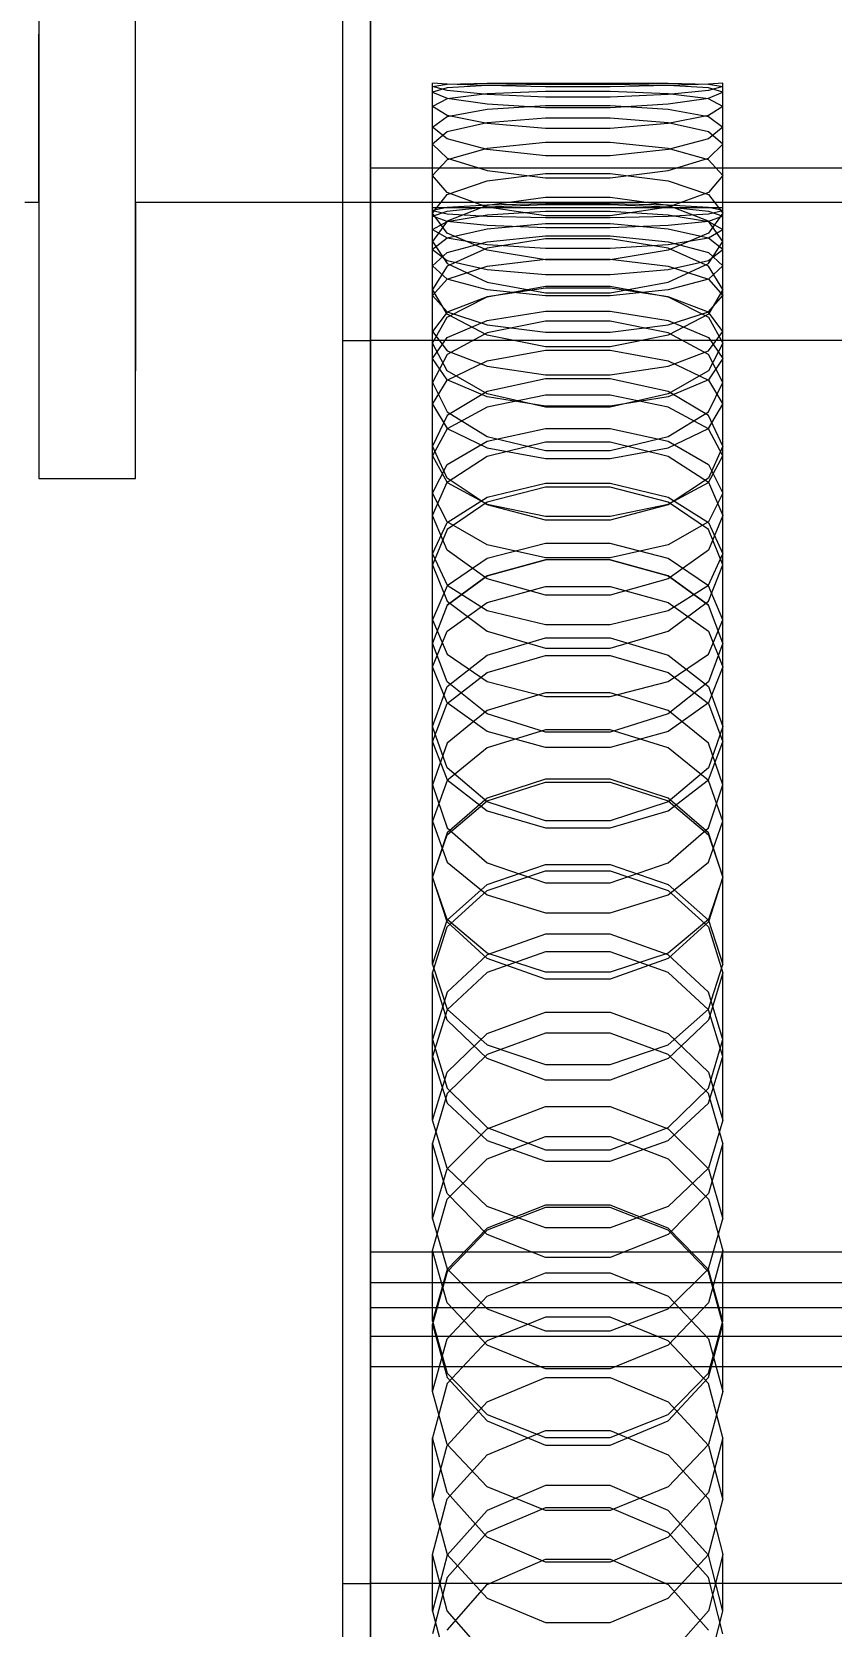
# Model space of a CAD drawing. Header units: millimetres. Extents: x -191664 to 191490, y -197311 to 10263.
# Drawn here: x 1761 to 1876.7, y -117306.2 to -117075.3 of the extents above; entities that cross this region are included whole.
import ezdxf

# ---------------------------------------------------------------- set-up
doc = ezdxf.new("R2010")
doc.units = ezdxf.units.MM
for name, color, linetype, lineweight in [('COTAS_P', 1, 'Continuous', 0), ('DET_briquetadora_frontal', 7, 'Continuous', 0), ('R15_COTAS_TRANSPORTE_P', 1, 'Continuous', 0)]:
    doc.layers.add(name, color=color, linetype=linetype, lineweight=lineweight)
doc.dimstyles.new('PLANTA_20', dxfattribs={"dimtxt": 50, "dimasz": 30, "dimexe": 30, "dimexo": 16, "dimgap": 20, "dimtad": 1, "dimtih": 1, "dimtoh": 1, "dimdec": 1, "dimzin": 0, "dimdsep": 46, "dimcen": 0.09, "dimadec": 0, "dimazin": 0, "dimtfac": 1, "dimtdec": 4, "dimtofl": 0, "dimtmove": 0, "dimatfit": 3, "dimfxl": 1, "dimtolj": 1, "dimtzin": 0, "dimarcsym": 0})

# ---------------------------------------------------------------- blocks, each defined once
blk = doc.blocks.new('*D85')
at = {"layer": 'COTAS_P', "color": 0, "lineweight": -2, "transparency": 16777216}
for p, q in [((1974, -116532.75), (1660, -116532.75)), ((1690, -119170), (1690, -116562.75)), ((1974, -119200), (1660, -119200))]:
    blk.add_line(p, q, dxfattribs=at)
at = {"layer": 'COTAS_P', "color": 0, "transparency": 16777216}
for points in [[(1685, -116562.75), (1695, -116562.75), (1690, -116532.75)], [(1685, -119170), (1695, -119170), (1690, -119200)]]:
    blk.add_solid(points, dxfattribs=at)
at = {"layer": 'Defpoints', "color": 0, "transparency": 16777216}
for p in [(1690, -116532.75), (1990, -116532.75), (1990, -119200)]:
    blk.add_point(p, dxfattribs=at)
blk = doc.blocks.new('*D133')
at = {"layer": 'Defpoints', "color": 0, "transparency": 16777216}
for p in [(439.69, -194147.98), (217.89, -194406.09), (-500, -194490), (-500, -194490), (500, -194490)]:
    blk.add_point(p, dxfattribs=at)
at = {"layer": 'R15_COTAS_TRANSPORTE_P', "color": 0, "lineweight": -2, "transparency": 16777216}
blk.add_arc((-500, -194490), 722.77, 2.37834, 17.62166, dxfattribs=at)
at = {"layer": 'R15_COTAS_TRANSPORTE_P', "color": 0, "transparency": 16777216}
for points in [[(184.12, -194272.81), (193.59, -194269.58), (179.18, -194242.8)], [(227.15, -194459.9), (217.15, -194460.11), (222.77, -194490)]]:
    blk.add_solid(points, dxfattribs=at)

msp = doc.modelspace()

# ---------------------------------------------------------------- linework, layer by layer
at = {"layer": 'DET_briquetadora_frontal', "color": 8, "true_color": 0x6f7d84}
for p, q in [((1806, -117120), (1806, -116965)), ((1810, -117120), (1810, -116965)), ((1806, -117120), (1806, -117065)), ((1810, -117120), (1810, -117065)), ((1806, -117120), (1810, -117120)), ((1806, -117300), (1806, -117120)), ((2170, -117120), (1810, -117120)), ((1810, -117300), (1810, -117120)), ((1806, -117300), (1810, -117300)), ((1806, -117475), (1806, -117300)), ((2170, -117300), (1810, -117300)), ((1810, -117475), (1810, -117300))]:
    msp.add_line(p, q, dxfattribs=at)
at = {"layer": 'DET_briquetadora_frontal', "color": 9, "true_color": 0xb9c3c2}
for p, q in [((1762, -117060), (1762, -117140)), ((1776, -117140), (1776, -117060)), ((1810, -117077.07), (1810, -117061.77)), ((1810, -117062.8), (1810, -117077.88)), ((1810, -117083.13), (1810, -117069.69)), ((1810, -117070.94), (1810, -117084.04)), ((1762, -117080.45), (1762, -117075.63)), ((1776, -117080.45), (1776, -117075.63)), ((1810, -117088.25), (1810, -117077.07)), ((1810, -117077.88), (1810, -117088.77)), ((1762, -117089.15), (1762, -117080.45)), ((1776, -117089.15), (1776, -117080.45)), ((1810, -117083.25), (1810, -117082.75)), ((1810, -117083.29), (1810, -117082.75)), ((1810, -117082.75), (1810, -117083.22)), ((1810, -117091.87), (1810, -117083.13)), ((1810, -117083.22), (1810, -117084.7)), ((1810, -117084.76), (1810, -117083.25)), ((1810, -117084.83), (1810, -117083.29)), ((1810, -117084.04), (1810, -117092.35)), ((1821.08, -117082.86), (1819, -117082.75)), ((1819, -117100.75), (1819, -117082.75)), ((1819, -117083.22), (1821.08, -117082.88)), ((1821.08, -117083.78), (1819, -117083.22)), ((1819, -117101.2), (1819, -117083.22)), ((1821.08, -117083.42), (1819, -117084.06)), ((1819, -117102), (1819, -117084.06)), ((1819, -117084.06), (1821.08, -117084.91)), ((1821.08, -117082.88), (1826.91, -117082.76)), ((1826.91, -117083.09), (1821.08, -117082.86)), ((1826.91, -117083.06), (1821.08, -117083.42)), ((1826.91, -117084.37), (1821.08, -117083.78)), ((1826.91, -117084.3), (1821.08, -117085.02)), ((1826.91, -117082.76), (1835.33, -117082.75)), ((1835.33, -117082.92), (1826.91, -117083.06)), ((1835.33, -117083.28), (1826.91, -117083.09)), ((1835.33, -117083.96), (1826.91, -117084.3)), ((1835.33, -117084.76), (1826.91, -117084.37)), ((1835.33, -117082.75), (1844.67, -117082.75)), ((1844.67, -117082.92), (1835.33, -117082.92)), ((1844.67, -117083.28), (1835.33, -117083.28)), ((1844.67, -117083.96), (1835.33, -117083.96)), ((1844.67, -117082.75), (1853.09, -117082.76)), ((1853.09, -117083.06), (1844.67, -117082.92)), ((1853.09, -117083.09), (1844.67, -117083.28)), ((1853.09, -117084.3), (1844.67, -117083.96)), ((1853.09, -117084.37), (1844.67, -117084.76)), ((1853.09, -117082.76), (1858.92, -117082.88)), ((1858.92, -117082.86), (1853.09, -117083.09)), ((1858.92, -117083.42), (1853.09, -117083.06)), ((1858.92, -117083.78), (1853.09, -117084.37)), ((1858.92, -117085.02), (1853.09, -117084.3)), ((1861, -117082.75), (1858.92, -117082.86)), ((1858.92, -117082.88), (1861, -117083.22)), ((1861, -117083.22), (1858.92, -117083.78)), ((1861, -117084.06), (1858.92, -117083.42)), ((1858.92, -117084.91), (1861, -117084.06)), ((1861, -117100.75), (1861, -117082.75)), ((1861, -117101.2), (1861, -117083.22)), ((1861, -117102), (1861, -117084.06)), ((1810, -117084.7), (1810, -117087.18)), ((1810, -117087.27), (1810, -117084.76)), ((1810, -117087.37), (1810, -117084.83)), ((1821.08, -117085.02), (1819, -117086.11)), ((1819, -117103.95), (1819, -117086.11)), ((1821.08, -117087.4), (1819, -117086.11)), ((1821.08, -117084.91), (1826.91, -117085.75)), ((1821.08, -117087.56), (1826.91, -117086.49)), ((1826.91, -117085.75), (1835.33, -117086.27)), ((1826.91, -117086.49), (1835.33, -117085.95)), ((1844.67, -117084.76), (1835.33, -117084.76)), ((1835.33, -117085.95), (1844.67, -117085.95)), ((1835.33, -117086.27), (1844.67, -117086.27)), ((1844.67, -117086.27), (1853.09, -117085.75)), ((1844.67, -117085.95), (1853.09, -117086.49)), ((1853.09, -117085.75), (1858.92, -117084.91)), ((1853.09, -117086.49), (1858.92, -117087.56)), ((1861, -117086.11), (1858.92, -117085.02)), ((1861, -117086.11), (1858.92, -117087.4)), ((1861, -117103.95), (1861, -117086.11)), ((1810, -117087.18), (1810, -117090.65)), ((1810, -117090.78), (1810, -117087.27)), ((1810, -117090.9), (1810, -117087.37)), ((1810, -117094.22), (1810, -117088.25)), ((1810, -117088.77), (1810, -117094.4)), ((1819, -117089.09), (1821.08, -117087.56)), ((1826.91, -117088.59), (1821.08, -117087.4)), ((1826.91, -117088.46), (1821.08, -117089.77)), ((1835.33, -117087.79), (1826.91, -117088.46)), ((1835.33, -117089.31), (1826.91, -117088.59)), ((1844.67, -117087.79), (1835.33, -117087.79)), ((1853.09, -117088.46), (1844.67, -117087.79)), ((1853.09, -117088.59), (1844.67, -117089.31)), ((1858.92, -117087.4), (1853.09, -117088.59)), ((1858.92, -117089.77), (1853.09, -117088.46)), ((1858.92, -117087.56), (1861, -117089.09)), ((1762, -117100), (1762, -117089.15)), ((1776, -117100), (1776, -117089.15)), ((1810, -117090.65), (1810, -117095.12)), ((1810, -117095.27), (1810, -117090.78)), ((1810, -117095.43), (1810, -117090.9)), ((1821.08, -117090.82), (1819, -117089.09)), ((1819, -117106.8), (1819, -117089.09)), ((1821.08, -117089.77), (1819, -117091.59)), ((1826.91, -117092.36), (1821.08, -117090.82)), ((1835.33, -117091.33), (1826.91, -117092.2)), ((1844.67, -117089.31), (1835.33, -117089.31)), ((1844.67, -117091.33), (1835.33, -117091.33)), ((1853.09, -117092.2), (1844.67, -117091.33)), ((1858.92, -117090.82), (1853.09, -117092.36)), ((1861, -117089.09), (1858.92, -117090.82)), ((1861, -117091.59), (1858.92, -117089.77)), ((1861, -117106.8), (1861, -117089.09)), ((1810, -117095.04), (1810, -117091.87)), ((1810, -117092.35), (1810, -117095.04)), ((1819, -117109.18), (1819, -117091.59)), ((1819, -117091.59), (1821.08, -117093.62)), ((1826.91, -117092.2), (1821.08, -117093.86)), ((1821.08, -117093.62), (1826.91, -117095.39)), ((1835.33, -117093.28), (1826.91, -117092.36)), ((1844.67, -117093.28), (1835.33, -117093.28)), ((1853.09, -117092.36), (1844.67, -117093.28)), ((1858.92, -117093.86), (1853.09, -117092.2)), ((1853.09, -117095.39), (1858.92, -117093.62)), ((1858.92, -117093.62), (1861, -117091.59)), ((1861, -117109.18), (1861, -117091.59)), ((1810, -117094.4), (1810, -117094.22)), ((2170, -117095.04), (1810, -117095.04)), ((1810, -117095.12), (1810, -117100.55)), ((1810, -117100.74), (1810, -117095.27)), ((1810, -117100.93), (1810, -117095.43)), ((1821.08, -117093.86), (1819, -117096.12)), ((1826.91, -117095.39), (1835.33, -117096.44)), ((1826.91, -117096.86), (1835.33, -117095.8)), ((1835.33, -117095.8), (1844.67, -117095.8)), ((1844.67, -117096.44), (1853.09, -117095.39)), ((1844.67, -117095.8), (1853.09, -117096.86)), ((1861, -117096.12), (1858.92, -117093.86)), ((1821.08, -117098.58), (1819, -117096.12)), ((1819, -117113.5), (1819, -117096.12)), ((1821.08, -117098.87), (1826.91, -117096.86)), ((1835.33, -117096.44), (1844.67, -117096.44)), ((1853.09, -117096.86), (1858.92, -117098.87)), ((1861, -117096.12), (1858.92, -117098.58)), ((1861, -117113.5), (1861, -117096.12)), ((1762, -117100), (1760, -117100)), ((1762, -117100), (1762, -117110.85)), ((2154, -117100), (1776, -117100)), ((1776, -117100), (1776, -117110.85)), ((1810, -117100.55), (1810, -117106.95)), ((1819, -117101.55), (1821.08, -117098.87)), ((1826.91, -117100.7), (1821.08, -117098.58)), ((1826.91, -117100.4), (1821.08, -117100.75)), ((1826.91, -117100.47), (1821.08, -117102.71)), ((1835.33, -117099.29), (1826.91, -117100.47)), ((1835.33, -117100.2), (1826.91, -117100.4)), ((1826.91, -117100.66), (1835.33, -117100.33)), ((1844.67, -117099.29), (1835.33, -117099.29)), ((1844.67, -117100.2), (1835.33, -117100.2)), ((1835.33, -117100.33), (1844.67, -117100.33)), ((1853.09, -117100.47), (1844.67, -117099.29)), ((1853.09, -117100.4), (1844.67, -117100.2)), ((1844.67, -117100.33), (1853.09, -117100.66)), ((1858.92, -117098.58), (1853.09, -117100.7)), ((1858.92, -117100.75), (1853.09, -117100.4)), ((1858.92, -117102.71), (1853.09, -117100.47)), ((1858.92, -117098.87), (1861, -117101.55)), ((1810, -117107.17), (1810, -117100.74)), ((1810, -117107.38), (1810, -117100.93)), ((1819, -117100.75), (1821.08, -117100.75)), ((1821.08, -117100.75), (1819, -117101.2)), ((1819, -117101.2), (1821.08, -117101.65)), ((1819, -117102), (1821.08, -117101.26)), ((1821.08, -117104.44), (1819, -117101.55)), ((1819, -117118.69), (1819, -117101.55)), ((1821.08, -117102.75), (1819, -117102)), ((1821.08, -117102.71), (1819, -117105.68)), ((1819, -117103.95), (1821.08, -117102.76)), ((1821.08, -117101.26), (1826.91, -117100.66)), ((1821.08, -117100.75), (1826.91, -117100.75)), ((1821.08, -117101.65), (1826.91, -117102.01)), ((1821.08, -117102.76), (1826.91, -117101.81)), ((1826.91, -117103.34), (1821.08, -117102.75)), ((1835.33, -117101.93), (1826.91, -117100.7)), ((1826.91, -117100.75), (1835.33, -117100.75)), ((1826.91, -117101.81), (1835.33, -117101.28)), ((1826.91, -117102.01), (1835.33, -117102.21)), ((1835.33, -117100.75), (1844.67, -117100.75)), ((1835.33, -117101.28), (1844.67, -117101.28)), ((1844.67, -117101.93), (1835.33, -117101.93)), ((1835.33, -117102.21), (1844.67, -117102.21)), ((1853.09, -117100.7), (1844.67, -117101.93)), ((1844.67, -117100.75), (1853.09, -117100.75)), ((1844.67, -117101.28), (1853.09, -117101.81)), ((1844.67, -117102.21), (1853.09, -117102.01)), ((1853.09, -117100.66), (1858.92, -117101.26)), ((1853.09, -117100.75), (1858.92, -117100.75)), ((1853.09, -117102.01), (1858.92, -117101.65)), ((1853.09, -117101.81), (1858.92, -117102.76)), ((1858.92, -117102.75), (1853.09, -117103.34)), ((1858.92, -117100.75), (1861, -117100.75)), ((1861, -117101.2), (1858.92, -117100.75)), ((1858.92, -117101.65), (1861, -117101.2)), ((1858.92, -117101.26), (1861, -117102)), ((1861, -117101.55), (1858.92, -117104.44)), ((1861, -117102), (1858.92, -117102.75)), ((1861, -117105.68), (1858.92, -117102.71)), ((1858.92, -117102.76), (1861, -117103.95)), ((1861, -117118.69), (1861, -117101.55)), ((1819, -117103.95), (1821.08, -117105.14)), ((1821.08, -117105.16), (1819, -117106.8)), ((1826.91, -117103.86), (1821.08, -117105.16)), ((1826.91, -117106.9), (1821.08, -117104.44)), ((1821.08, -117105.14), (1826.91, -117106.09)), ((1835.33, -117103.13), (1826.91, -117103.86)), ((1835.33, -117103.67), (1826.91, -117103.34)), ((1826.91, -117105.72), (1835.33, -117104.86)), ((1844.67, -117103.13), (1835.33, -117103.13)), ((1844.67, -117103.67), (1835.33, -117103.67)), ((1835.33, -117104.86), (1844.67, -117104.86)), ((1853.09, -117103.86), (1844.67, -117103.13)), ((1853.09, -117103.34), (1844.67, -117103.67)), ((1844.67, -117104.86), (1853.09, -117105.72)), ((1858.92, -117105.16), (1853.09, -117103.86)), ((1858.92, -117104.44), (1853.09, -117106.9)), ((1853.09, -117106.09), (1858.92, -117105.14)), ((1858.92, -117105.14), (1861, -117103.95)), ((1861, -117106.8), (1858.92, -117105.16)), ((1810, -117106.95), (1810, -117114.29)), ((1810, -117114.54), (1810, -117107.17)), ((1810, -117114.78), (1810, -117107.38)), ((1819, -117122.63), (1819, -117105.68)), ((1819, -117105.68), (1821.08, -117108.85)), ((1819, -117106.8), (1821.08, -117108.43)), ((1819, -117109.18), (1821.08, -117107.26)), ((1821.08, -117107.26), (1826.91, -117105.72)), ((1826.91, -117106.64), (1821.08, -117109.22)), ((1835.33, -117105.27), (1826.91, -117106.64)), ((1826.91, -117106.09), (1835.33, -117106.62)), ((1835.33, -117108.33), (1826.91, -117106.9)), ((1844.67, -117105.27), (1835.33, -117105.27)), ((1835.33, -117106.62), (1844.67, -117106.62)), ((1853.09, -117106.64), (1844.67, -117105.27)), ((1844.67, -117106.62), (1853.09, -117106.09)), ((1853.09, -117106.9), (1844.67, -117108.33)), ((1853.09, -117105.72), (1858.92, -117107.26)), ((1858.92, -117109.22), (1853.09, -117106.64)), ((1858.92, -117108.85), (1861, -117105.68)), ((1858.92, -117108.43), (1861, -117106.8)), ((1858.92, -117107.26), (1861, -117109.18)), ((1861, -117122.63), (1861, -117105.68)), ((1821.08, -117111.11), (1819, -117109.18)), ((1821.08, -117109.22), (1819, -117112.61)), ((1821.08, -117108.43), (1826.91, -117109.73)), ((1821.08, -117108.85), (1826.91, -117111.53)), ((1821.08, -117111.14), (1826.91, -117109.25)), ((1826.91, -117109.25), (1835.33, -117108.2)), ((1826.91, -117109.73), (1835.33, -117110.46)), ((1835.33, -117108.2), (1844.67, -117108.2)), ((1844.67, -117108.33), (1835.33, -117108.33)), ((1844.67, -117108.2), (1853.09, -117109.25)), ((1844.67, -117110.46), (1853.09, -117109.73)), ((1853.09, -117109.73), (1858.92, -117108.43)), ((1853.09, -117111.53), (1858.92, -117108.85)), ((1853.09, -117109.25), (1858.92, -117111.14)), ((1861, -117109.18), (1858.92, -117111.11)), ((1861, -117112.61), (1858.92, -117109.22)), ((1762, -117110.85), (1762, -117119.55)), ((1776, -117110.85), (1776, -117119.55)), ((1819, -117113.5), (1821.08, -117111.14)), ((1826.91, -117112.65), (1821.08, -117111.11)), ((1826.91, -117111.53), (1835.33, -117113.08)), ((1826.91, -117113.7), (1835.33, -117112.14)), ((1835.33, -117110.46), (1844.67, -117110.46)), ((1835.33, -117112.14), (1844.67, -117112.14)), ((1844.67, -117113.08), (1853.09, -117111.53)), ((1844.67, -117112.14), (1853.09, -117113.7)), ((1858.92, -117111.11), (1853.09, -117112.65)), ((1858.92, -117111.14), (1861, -117113.5)), ((1810, -117114.29), (1810, -117122.56)), ((1821.08, -117116.19), (1819, -117112.61)), ((1819, -117129.24), (1819, -117112.61)), ((1819, -117113.5), (1821.08, -117115.86)), ((1826.91, -117113.67), (1821.08, -117115.9)), ((1821.08, -117116.61), (1826.91, -117113.7)), ((1835.33, -117112.43), (1826.91, -117113.67)), ((1835.33, -117113.51), (1826.91, -117112.65)), ((1844.67, -117112.43), (1835.33, -117112.43)), ((1835.33, -117113.08), (1844.67, -117113.08)), ((1844.67, -117113.51), (1835.33, -117113.51)), ((1853.09, -117113.67), (1844.67, -117112.43)), ((1853.09, -117112.65), (1844.67, -117113.51)), ((1858.92, -117115.9), (1853.09, -117113.67)), ((1853.09, -117113.7), (1858.92, -117116.61)), ((1861, -117112.61), (1858.92, -117116.19)), ((1858.92, -117115.86), (1861, -117113.5)), ((1861, -117129.24), (1861, -117112.61)), ((1810, -117122.84), (1810, -117114.54)), ((1810, -117123.11), (1810, -117114.78)), ((1821.08, -117115.9), (1819, -117118.69)), ((1819, -117120.41), (1821.08, -117116.61)), ((1821.08, -117115.86), (1826.91, -117117.75)), ((1826.91, -117119.21), (1821.08, -117116.19)), ((1826.91, -117117.1), (1835.33, -117115.73)), ((1835.33, -117115.73), (1844.67, -117115.73)), ((1844.67, -117115.73), (1853.09, -117117.1)), ((1853.09, -117117.75), (1858.92, -117115.86)), ((1858.92, -117116.19), (1853.09, -117119.21)), ((1861, -117118.69), (1858.92, -117115.9)), ((1858.92, -117116.61), (1861, -117120.41)), ((1819, -117118.69), (1821.08, -117121.48)), ((1821.08, -117119.56), (1826.91, -117117.1)), ((1826.91, -117118.89), (1821.08, -117122.02)), ((1835.33, -117117.21), (1826.91, -117118.89)), ((1826.91, -117117.75), (1835.33, -117118.8)), ((1844.67, -117117.21), (1835.33, -117117.21)), ((1835.33, -117118.8), (1844.67, -117118.8)), ((1853.09, -117118.89), (1844.67, -117117.21)), ((1844.67, -117118.8), (1853.09, -117117.75)), ((1853.09, -117117.1), (1858.92, -117119.56)), ((1858.92, -117122.02), (1853.09, -117118.89)), ((1858.92, -117121.48), (1861, -117118.69)), ((1762, -117119.55), (1762, -117124.37)), ((1776, -117119.55), (1776, -117124.37)), ((1819, -117122.63), (1821.08, -117119.56)), ((1821.08, -117124.4), (1819, -117120.41)), ((1819, -117136.68), (1819, -117120.41)), ((1835.33, -117120.94), (1826.91, -117119.21)), ((1844.67, -117120.94), (1835.33, -117120.94)), ((1853.09, -117119.21), (1844.67, -117120.94)), ((1858.92, -117119.56), (1861, -117122.63)), ((1861, -117120.41), (1858.92, -117124.4)), ((1861, -117136.68), (1861, -117120.41)), ((1810, -117122.56), (1810, -117131.74)), ((1810, -117132.04), (1810, -117122.84)), ((1810, -117132.34), (1810, -117123.11)), ((1821.08, -117122.02), (1819, -117126.09)), ((1821.08, -117125.7), (1819, -117122.63)), ((1821.08, -117121.48), (1826.91, -117123.71)), ((1821.08, -117125.75), (1826.91, -117122.96)), ((1826.91, -117122.96), (1835.33, -117121.4)), ((1835.33, -117121.4), (1844.67, -117121.4)), ((1844.67, -117121.4), (1853.09, -117122.96)), ((1853.09, -117123.71), (1858.92, -117121.48)), ((1853.09, -117122.96), (1858.92, -117125.75)), ((1861, -117126.09), (1858.92, -117122.02)), ((1861, -117122.63), (1858.92, -117125.7)), ((1819, -117129.24), (1821.08, -117125.75)), ((1826.91, -117127.74), (1821.08, -117124.4)), ((1826.91, -117128.16), (1821.08, -117125.7)), ((1826.91, -117123.71), (1835.33, -117124.95)), ((1835.33, -117125.53), (1826.91, -117127.39)), ((1835.33, -117124.95), (1844.67, -117124.95)), ((1844.67, -117125.53), (1835.33, -117125.53)), ((1844.67, -117124.95), (1853.09, -117123.71)), ((1853.09, -117127.39), (1844.67, -117125.53)), ((1858.92, -117124.4), (1853.09, -117127.74)), ((1858.92, -117125.7), (1853.09, -117128.16)), ((1858.92, -117125.75), (1861, -117129.24)), ((1819, -117142.1), (1819, -117126.09)), ((1819, -117126.09), (1821.08, -117130.34)), ((1826.91, -117127.39), (1821.08, -117130.84)), ((1835.33, -117129.65), (1826.91, -117127.74)), ((1835.33, -117127.93), (1826.91, -117129.66)), ((1835.33, -117129.52), (1826.91, -117128.16)), ((1844.67, -117127.93), (1835.33, -117127.93)), ((1853.09, -117127.74), (1844.67, -117129.65)), ((1853.09, -117129.66), (1844.67, -117127.93)), ((1853.09, -117128.16), (1844.67, -117129.52)), ((1858.92, -117130.84), (1853.09, -117127.39)), ((1858.92, -117130.34), (1861, -117126.09)), ((1861, -117142.1), (1861, -117126.09)), ((1819, -117129.24), (1821.08, -117132.72)), ((1826.91, -117129.66), (1821.08, -117132.79)), ((1821.08, -117130.34), (1826.91, -117133.89)), ((1844.67, -117129.52), (1835.33, -117129.52)), ((1844.67, -117129.65), (1835.33, -117129.65)), ((1858.92, -117132.79), (1853.09, -117129.66)), ((1853.09, -117133.89), (1858.92, -117130.34)), ((1858.92, -117132.72), (1861, -117129.24)), ((1810, -117131.74), (1810, -117141.79)), ((1810, -117142.12), (1810, -117132.04)), ((1810, -117142.45), (1810, -117132.34)), ((1821.08, -117130.84), (1819, -117135.3)), ((1821.08, -117132.79), (1819, -117136.68)), ((1821.08, -117132.72), (1826.91, -117135.52)), ((1826.91, -117134.6), (1835.33, -117132.74)), ((1835.33, -117132.74), (1844.67, -117132.74)), ((1844.67, -117132.74), (1853.09, -117134.6)), ((1853.09, -117135.52), (1858.92, -117132.72)), ((1861, -117135.3), (1858.92, -117130.84)), ((1861, -117136.68), (1858.92, -117132.79)), ((1821.08, -117137.94), (1826.91, -117134.6)), ((1826.91, -117133.89), (1835.33, -117135.92)), ((1826.91, -117136.73), (1835.33, -117134.69)), ((1835.33, -117134.69), (1844.67, -117134.69)), ((1844.67, -117135.92), (1853.09, -117133.89)), ((1844.67, -117134.69), (1853.09, -117136.73)), ((1853.09, -117134.6), (1858.92, -117137.94)), ((1821.08, -117139.95), (1819, -117135.3)), ((1819, -117150.89), (1819, -117135.3)), ((1819, -117136.68), (1821.08, -117140.58)), ((1821.08, -117140.49), (1826.91, -117136.73)), ((1826.91, -117135.52), (1835.33, -117137.07)), ((1835.33, -117135.92), (1844.67, -117135.92)), ((1835.33, -117137.07), (1844.67, -117137.07)), ((1844.67, -117137.07), (1853.09, -117135.52)), ((1853.09, -117136.73), (1858.92, -117140.49)), ((1861, -117135.3), (1858.92, -117139.95)), ((1858.92, -117140.58), (1861, -117136.68)), ((1861, -117150.89), (1861, -117135.3)), ((1819, -117142.1), (1821.08, -117137.94)), ((1858.92, -117137.94), (1861, -117142.1)), ((1762, -117140), (1776, -117140)), ((1810, -117141.79), (1810, -117152.7)), ((1810, -117153.06), (1810, -117142.12)), ((1819, -117145.33), (1821.08, -117140.49)), ((1821.08, -117146.26), (1819, -117142.1)), ((1826.91, -117143.81), (1821.08, -117139.95)), ((1821.08, -117140.58), (1826.91, -117143.7)), ((1826.91, -117142.68), (1835.33, -117140.65)), ((1835.33, -117141.25), (1826.91, -117143.4)), ((1835.33, -117140.65), (1844.67, -117140.65)), ((1844.67, -117141.25), (1835.33, -117141.25)), ((1844.67, -117140.65), (1853.09, -117142.68)), ((1853.09, -117143.4), (1844.67, -117141.25)), ((1858.92, -117139.95), (1853.09, -117143.81)), ((1853.09, -117143.7), (1858.92, -117140.58)), ((1858.92, -117140.49), (1861, -117145.33)), ((1861, -117142.1), (1858.92, -117146.26)), ((1810, -117153.41), (1810, -117142.45)), ((1821.08, -117146.33), (1826.91, -117142.68)), ((1826.91, -117143.4), (1821.08, -117147.37)), ((1826.91, -117143.7), (1835.33, -117145.44)), ((1835.33, -117146), (1826.91, -117143.81)), ((1844.67, -117145.44), (1853.09, -117143.7)), ((1853.09, -117143.81), (1844.67, -117146)), ((1853.09, -117142.68), (1858.92, -117146.33)), ((1858.92, -117147.37), (1853.09, -117143.4)), ((1821.08, -117150.36), (1819, -117145.33)), ((1819, -117160.46), (1819, -117145.33)), ((1819, -117150.89), (1821.08, -117146.33)), ((1826.91, -117149.6), (1821.08, -117146.26)), ((1835.33, -117145.44), (1844.67, -117145.44)), ((1844.67, -117146), (1835.33, -117146)), ((1858.92, -117146.26), (1853.09, -117149.6)), ((1861, -117145.33), (1858.92, -117150.36)), ((1858.92, -117146.33), (1861, -117150.89)), ((1861, -117160.46), (1861, -117145.33)), ((1821.08, -117147.37), (1819, -117152.47)), ((1861, -117152.47), (1858.92, -117147.37)), ((1819, -117150.89), (1821.08, -117155.45)), ((1826.91, -117154.52), (1821.08, -117150.36)), ((1835.33, -117149.37), (1826.91, -117151.57)), ((1835.33, -117151.45), (1826.91, -117149.6)), ((1844.67, -117149.37), (1835.33, -117149.37)), ((1853.09, -117151.57), (1844.67, -117149.37)), ((1853.09, -117149.6), (1844.67, -117151.45)), ((1858.92, -117150.36), (1853.09, -117154.52)), ((1858.92, -117155.45), (1861, -117150.89)), ((1810, -117152.7), (1810, -117164.44)), ((1810, -117164.82), (1810, -117153.06)), ((1810, -117165.2), (1810, -117153.41)), ((1819, -117167.27), (1819, -117152.47)), ((1819, -117152.47), (1821.08, -117157.74)), ((1826.91, -117151.57), (1821.08, -117155.52)), ((1835.33, -117151.77), (1826.91, -117154.08)), ((1826.91, -117154.09), (1835.33, -117151.77)), ((1844.67, -117151.45), (1835.33, -117151.45)), ((1844.67, -117151.77), (1835.33, -117151.77)), ((1853.09, -117154.08), (1844.67, -117151.77)), ((1844.67, -117151.77), (1853.09, -117154.09)), ((1858.92, -117155.52), (1853.09, -117151.57)), ((1858.92, -117157.74), (1861, -117152.47)), ((1861, -117167.27), (1861, -117152.47)), ((1821.08, -117155.52), (1819, -117160.46)), ((1826.91, -117154.08), (1821.08, -117158.34)), ((1821.08, -117158.34), (1826.91, -117154.09)), ((1821.08, -117155.45), (1826.91, -117159.1)), ((1835.33, -117156.88), (1826.91, -117154.52)), ((1826.91, -117157.92), (1835.33, -117155.61)), ((1835.33, -117155.61), (1844.67, -117155.61)), ((1853.09, -117154.52), (1844.67, -117156.88)), ((1844.67, -117155.61), (1853.09, -117157.92)), ((1858.92, -117158.34), (1853.09, -117154.08)), ((1853.09, -117154.09), (1858.92, -117158.34)), ((1853.09, -117159.1), (1858.92, -117155.45)), ((1861, -117160.46), (1858.92, -117155.52)), ((1821.08, -117157.74), (1826.91, -117162.09)), ((1821.08, -117162.08), (1826.91, -117157.92)), ((1844.67, -117156.88), (1835.33, -117156.88)), ((1853.09, -117162.09), (1858.92, -117157.74)), ((1853.09, -117157.92), (1858.92, -117162.08)), ((1821.08, -117158.34), (1819, -117163.81)), ((1819, -117160.46), (1821.08, -117165.4)), ((1826.91, -117159.1), (1835.33, -117161.13)), ((1844.67, -117161.13), (1853.09, -117159.1)), ((1861, -117163.81), (1858.92, -117158.34)), ((1858.92, -117165.4), (1861, -117160.46)), ((1819, -117167.27), (1821.08, -117162.08)), ((1826.91, -117162.09), (1835.33, -117164.56)), ((1835.33, -117161.13), (1844.67, -117161.13)), ((1844.67, -117164.56), (1853.09, -117162.09)), ((1858.92, -117162.08), (1861, -117167.27)), ((1810, -117164.44), (1810, -117176.97)), ((1810, -117177.38), (1810, -117164.82)), ((1810, -117177.78), (1810, -117165.2)), ((1821.08, -117169.44), (1819, -117163.81)), ((1819, -117178.09), (1819, -117163.81)), ((1826.91, -117165.54), (1835.33, -117163.06)), ((1835.33, -117163.06), (1844.67, -117163.06)), ((1835.33, -117164.56), (1844.67, -117164.56)), ((1844.67, -117163.06), (1853.09, -117165.54)), ((1861, -117163.81), (1858.92, -117169.44)), ((1861, -117178.09), (1861, -117163.81)), ((1821.08, -117172.45), (1819, -117167.27)), ((1821.08, -117165.4), (1826.91, -117169.36)), ((1821.08, -117170.08), (1826.91, -117165.54)), ((1826.91, -117168.09), (1835.33, -117165.62)), ((1835.33, -117165.62), (1844.67, -117165.62)), ((1844.67, -117165.62), (1853.09, -117168.09)), ((1853.09, -117169.36), (1858.92, -117165.4)), ((1853.09, -117165.54), (1858.92, -117170.08)), ((1861, -117167.27), (1858.92, -117172.45)), ((1821.08, -117172.54), (1826.91, -117168.09)), ((1826.91, -117174.07), (1821.08, -117169.44)), ((1826.91, -117169.36), (1835.33, -117171.56)), ((1844.67, -117171.56), (1853.09, -117169.36)), ((1853.09, -117168.09), (1858.92, -117172.54)), ((1858.92, -117169.44), (1853.09, -117174.07)), ((1819, -117175.9), (1821.08, -117170.08)), ((1835.33, -117171.01), (1826.91, -117173.59)), ((1844.67, -117171.01), (1835.33, -117171.01)), ((1835.33, -117171.56), (1844.67, -117171.56)), ((1853.09, -117173.59), (1844.67, -117171.01)), ((1858.92, -117170.08), (1861, -117175.9)), ((1819, -117178.09), (1821.08, -117172.54)), ((1826.91, -117176.61), (1821.08, -117172.45)), ((1826.91, -117173.59), (1821.08, -117178.32)), ((1835.33, -117176.69), (1826.91, -117174.07)), ((1853.09, -117174.07), (1844.67, -117176.69)), ((1858.92, -117172.45), (1853.09, -117176.61)), ((1858.92, -117178.32), (1853.09, -117173.59)), ((1858.92, -117172.54), (1861, -117178.09)), ((1821.08, -117181.87), (1819, -117175.9)), ((1819, -117189.62), (1819, -117175.9)), ((1835.33, -117176.38), (1826.91, -117179)), ((1835.33, -117178.92), (1826.91, -117176.61)), ((1844.67, -117176.38), (1835.33, -117176.38)), ((1844.67, -117176.69), (1835.33, -117176.69)), ((1853.09, -117179), (1844.67, -117176.38)), ((1853.09, -117176.61), (1844.67, -117178.92)), ((1861, -117175.9), (1858.92, -117181.87)), ((1861, -117189.62), (1861, -117175.9)), ((1810, -117176.97), (1810, -117190.27)), ((1810, -117190.7), (1810, -117177.38)), ((1810, -117191.13), (1810, -117177.78)), ((1819, -117178.09), (1821.08, -117183.63)), ((1821.08, -117178.32), (1819, -117184.36)), ((1826.91, -117179), (1821.08, -117183.73)), ((1844.67, -117178.92), (1835.33, -117178.92)), ((1858.92, -117183.73), (1853.09, -117179)), ((1858.92, -117183.63), (1861, -117178.09)), ((1861, -117184.36), (1858.92, -117178.32)), ((1826.91, -117186.78), (1821.08, -117181.87)), ((1821.08, -117183.63), (1826.91, -117188.08)), ((1835.33, -117183.54), (1826.91, -117186.27)), ((1844.67, -117183.54), (1835.33, -117183.54)), ((1853.09, -117186.27), (1844.67, -117183.54)), ((1858.92, -117181.87), (1853.09, -117186.78)), ((1853.09, -117188.08), (1858.92, -117183.63)), ((1821.08, -117183.73), (1819, -117189.62)), ((1819, -117197.7), (1819, -117184.36)), ((1819, -117184.36), (1821.08, -117190.56)), ((1826.91, -117186.67), (1835.33, -117183.95)), ((1835.33, -117183.95), (1844.67, -117183.95)), ((1844.67, -117183.95), (1853.09, -117186.67)), ((1861, -117189.62), (1858.92, -117183.73)), ((1858.92, -117190.56), (1861, -117184.36)), ((1861, -117197.7), (1861, -117184.36)), ((1826.91, -117186.27), (1821.08, -117191.27)), ((1821.08, -117191.58), (1826.91, -117186.67)), ((1835.33, -117189.55), (1826.91, -117186.78)), ((1826.91, -117188.08), (1835.33, -117190.55)), ((1853.09, -117186.78), (1844.67, -117189.55)), ((1844.67, -117190.55), (1853.09, -117188.08)), ((1858.92, -117191.27), (1853.09, -117186.27)), ((1853.09, -117186.67), (1858.92, -117191.58)), ((1810, -117190.27), (1810, -117204.3)), ((1819, -117189.62), (1821.08, -117195.52)), ((1821.08, -117190.56), (1826.91, -117195.64)), ((1844.67, -117189.55), (1835.33, -117189.55)), ((1835.33, -117190.55), (1844.67, -117190.55)), ((1853.09, -117195.64), (1858.92, -117190.56)), ((1858.92, -117195.52), (1861, -117189.62)), ((1810, -117204.75), (1810, -117190.7)), ((1810, -117205.2), (1810, -117191.13)), ((1821.08, -117191.27), (1819, -117197.64)), ((1819, -117197.7), (1821.08, -117191.58)), ((1861, -117197.64), (1858.92, -117191.27)), ((1858.92, -117191.58), (1861, -117197.7)), ((1821.08, -117195.52), (1826.91, -117200.25)), ((1826.91, -117195.64), (1835.33, -117198.51)), ((1826.91, -117198.76), (1835.33, -117195.89)), ((1826.91, -117199.65), (1835.33, -117196.77)), ((1835.33, -117195.89), (1844.67, -117195.89)), ((1835.33, -117196.77), (1844.67, -117196.77)), ((1844.67, -117198.51), (1853.09, -117195.64)), ((1844.67, -117195.89), (1853.09, -117198.76)), ((1844.67, -117196.77), (1853.09, -117199.65)), ((1853.09, -117200.25), (1858.92, -117195.52)), ((1821.08, -117204.16), (1819, -117197.64)), ((1819, -117210.37), (1819, -117197.64)), ((1821.08, -117203.82), (1819, -117197.7)), ((1821.08, -117203.92), (1826.91, -117198.76)), ((1821.08, -117204.9), (1826.91, -117199.65)), ((1835.33, -117198.51), (1844.67, -117198.51)), ((1853.09, -117198.76), (1858.92, -117203.92)), ((1853.09, -117199.65), (1858.92, -117204.9)), ((1861, -117197.64), (1858.92, -117204.16)), ((1861, -117197.7), (1858.92, -117203.82)), ((1861, -117210.37), (1861, -117197.64)), ((1826.91, -117200.25), (1835.33, -117202.87)), ((1844.67, -117202.87), (1853.09, -117200.25)), ((1810, -117204.3), (1810, -117219.03)), ((1819, -117210.37), (1821.08, -117203.92)), ((1826.91, -117208.73), (1821.08, -117203.82)), ((1826.91, -117209.49), (1821.08, -117204.16)), ((1835.33, -117202.87), (1844.67, -117202.87)), ((1858.92, -117203.82), (1853.09, -117208.73)), ((1858.92, -117204.16), (1853.09, -117209.49)), ((1858.92, -117203.92), (1861, -117210.37)), ((1810, -117219.5), (1810, -117204.75)), ((1810, -117219.97), (1810, -117205.2)), ((1819, -117211.58), (1821.08, -117204.9)), ((1835.33, -117205.97), (1826.91, -117208.93)), ((1844.67, -117205.97), (1835.33, -117205.97)), ((1853.09, -117208.93), (1844.67, -117205.97)), ((1858.92, -117204.9), (1861, -117211.58)), ((1826.91, -117208.93), (1821.08, -117214.35)), ((1835.33, -117208.5), (1826.91, -117211.5)), ((1835.33, -117211.45), (1826.91, -117208.73)), ((1844.67, -117208.5), (1835.33, -117208.5)), ((1853.09, -117211.5), (1844.67, -117208.5)), ((1853.09, -117208.73), (1844.67, -117211.45)), ((1858.92, -117214.35), (1853.09, -117208.93)), ((1810, -117211.81), (1810, -117209.23)), ((1810, -117209.23), (1810, -117213.5)), ((1819, -117210.37), (1821.08, -117216.81)), ((1835.33, -117212.49), (1826.91, -117209.49)), ((1853.09, -117209.49), (1844.67, -117212.49)), ((1858.92, -117216.81), (1861, -117210.37)), ((1810, -117220.83), (1810, -117211.81)), ((1810, -117213.5), (1810, -117223.96)), ((1821.08, -117218.4), (1819, -117211.58)), ((1819, -117223.67), (1819, -117211.58)), ((1826.91, -117211.5), (1821.08, -117216.92)), ((1844.67, -117211.45), (1835.33, -117211.45)), ((1844.67, -117212.49), (1835.33, -117212.49)), ((1858.92, -117216.92), (1853.09, -117211.5)), ((1861, -117211.58), (1858.92, -117218.4)), ((1861, -117223.67), (1861, -117211.58)), ((1810, -117218.43), (1810, -117215.01)), ((1821.08, -117214.35), (1819, -117221.23)), ((1861, -117221.23), (1858.92, -117214.35)), ((1821.08, -117216.92), (1819, -117223.67)), ((1821.08, -117216.81), (1826.91, -117221.97)), ((1826.91, -117220.36), (1835.33, -117217.27)), ((1835.33, -117217.27), (1844.67, -117217.27)), ((1844.67, -117217.27), (1853.09, -117220.36)), ((1853.09, -117221.97), (1858.92, -117216.81)), ((1861, -117223.67), (1858.92, -117216.92)), ((1810, -117228.19), (1810, -117218.43)), ((1810, -117219.03), (1810, -117234.41)), ((1810, -117234.9), (1810, -117219.5)), ((1810, -117235.39), (1810, -117219.97)), ((1826.91, -117223.98), (1821.08, -117218.4)), ((1821.08, -117225.93), (1826.91, -117220.36)), ((1835.33, -117220.3), (1826.91, -117223.4)), ((1844.67, -117220.3), (1835.33, -117220.3)), ((1853.09, -117223.4), (1844.67, -117220.3)), ((1858.92, -117218.4), (1853.09, -117223.98)), ((1853.09, -117220.36), (1858.92, -117225.93)), ((1810, -117234.94), (1810, -117220.83)), ((1810, -117223.99), (1810, -117221.41)), ((1810, -117221.41), (1810, -117225.68)), ((1819, -117232.88), (1819, -117221.23)), ((1819, -117221.23), (1821.08, -117228.25)), ((1826.91, -117221.97), (1835.33, -117224.84)), ((1844.67, -117224.84), (1853.09, -117221.97)), ((1858.92, -117228.25), (1861, -117221.23)), ((1861, -117232.88), (1861, -117221.23)), ((1810, -117223.96), (1810, -117239.02)), ((1810, -117233.02), (1810, -117223.99)), ((1819, -117223.67), (1821.08, -117230.42)), ((1826.91, -117223.4), (1821.08, -117229.05)), ((1835.33, -117227.11), (1826.91, -117223.98)), ((1835.33, -117224.84), (1844.67, -117224.84)), ((1853.09, -117223.98), (1844.67, -117227.11)), ((1858.92, -117229.05), (1853.09, -117223.4)), ((1858.92, -117230.42), (1861, -117223.67)), ((1810, -117225.68), (1810, -117236.14)), ((1819, -117232.88), (1821.08, -117225.93)), ((1844.67, -117227.11), (1835.33, -117227.11)), ((1858.92, -117225.93), (1861, -117232.88)), ((1810, -117242.79), (1810, -117228.19)), ((1821.08, -117229.05), (1819, -117236.21)), ((1821.08, -117228.25), (1826.91, -117233.97)), ((1853.09, -117233.97), (1858.92, -117228.25)), ((1861, -117236.21), (1858.92, -117229.05)), ((1821.08, -117230.42), (1826.91, -117235.83)), ((1826.91, -117234.15), (1835.33, -117230.93)), ((1835.33, -117230.93), (1844.67, -117230.93)), ((1844.67, -117230.93), (1853.09, -117234.15)), ((1853.09, -117235.83), (1858.92, -117230.42)), ((1810, -117247.12), (1810, -117233.02)), ((1810, -117234.41), (1810, -117250.41)), ((1821.08, -117239.82), (1819, -117232.88)), ((1821.08, -117239.94), (1826.91, -117234.15)), ((1826.91, -117233.97), (1835.33, -117237.19)), ((1844.67, -117237.19), (1853.09, -117233.97)), ((1853.09, -117234.15), (1858.92, -117239.94)), ((1861, -117232.88), (1858.92, -117239.82)), ((1810, -117250.92), (1810, -117234.9)), ((1810, -117251.97), (1810, -117234.94)), ((1810, -117251.43), (1810, -117235.39)), ((1810, -117236.14), (1810, -117251.2)), ((1821.08, -117243.51), (1819, -117236.21)), ((1819, -117247.17), (1819, -117236.21)), ((1826.91, -117238.47), (1835.33, -117235.24)), ((1826.91, -117235.83), (1835.33, -117238.84)), ((1835.33, -117235.24), (1844.67, -117235.24)), ((1844.67, -117235.24), (1853.09, -117238.47)), ((1844.67, -117238.84), (1853.09, -117235.83)), ((1861, -117236.21), (1858.92, -117243.51)), ((1861, -117247.17), (1861, -117236.21)), ((1810, -117239.02), (1810, -117256.39)), ((1821.08, -117244.34), (1826.91, -117238.47)), ((1835.33, -117237.19), (1844.67, -117237.19)), ((1835.33, -117238.84), (1844.67, -117238.84)), ((1853.09, -117238.47), (1858.92, -117244.34)), ((1819, -117247.17), (1821.08, -117239.94)), ((1826.91, -117245.4), (1821.08, -117239.82)), ((1858.92, -117239.82), (1853.09, -117245.4)), ((1858.92, -117239.94), (1861, -117247.17)), ((1810, -117260.01), (1810, -117242.79)), ((1826.91, -117249.45), (1821.08, -117243.51)), ((1858.92, -117243.51), (1853.09, -117249.45)), ((1819, -117251.77), (1821.08, -117244.34)), ((1835.33, -117245.18), (1826.91, -117248.51)), ((1835.33, -117248.49), (1826.91, -117245.4)), ((1835.33, -117245.53), (1826.91, -117248.83)), ((1844.67, -117245.18), (1835.33, -117245.18)), ((1844.67, -117245.53), (1835.33, -117245.53)), ((1853.09, -117248.51), (1844.67, -117245.18)), ((1853.09, -117245.4), (1844.67, -117248.49)), ((1853.09, -117248.83), (1844.67, -117245.53)), ((1858.92, -117244.34), (1861, -117251.77)), ((1810, -117264.15), (1810, -117247.12)), ((1819, -117247.17), (1821.08, -117254.4)), ((1858.92, -117254.4), (1861, -117247.17)), ((1810, -117250.41), (1810, -117266.99)), ((1826.91, -117248.51), (1821.08, -117254.52)), ((1826.91, -117248.83), (1821.08, -117254.84)), ((1835.33, -117252.78), (1826.91, -117249.45)), ((1844.67, -117248.49), (1835.33, -117248.49)), ((1853.09, -117249.45), (1844.67, -117252.78)), ((1858.92, -117254.52), (1853.09, -117248.51)), ((1858.92, -117254.84), (1853.09, -117248.83)), ((1810, -117267.51), (1810, -117250.92)), ((1810, -117251.2), (1810, -117268.57)), ((1810, -117268.04), (1810, -117251.43)), ((1810, -117251.97), (2170, -117251.97)), ((1810, -117269.34), (1810, -117251.97)), ((1821.08, -117259.32), (1819, -117251.77)), ((1819, -117262.01), (1819, -117251.77)), ((1844.67, -117252.78), (1835.33, -117252.78)), ((1861, -117251.77), (1858.92, -117259.32)), ((1861, -117262.01), (1861, -117251.77)), ((1821.08, -117254.52), (1819, -117262.01)), ((1821.08, -117254.84), (1819, -117262.44)), ((1821.08, -117254.4), (1826.91, -117260.2)), ((1826.91, -117258.4), (1835.33, -117254.99)), ((1835.33, -117254.99), (1844.67, -117254.99)), ((1844.67, -117254.99), (1853.09, -117258.4)), ((1853.09, -117260.2), (1858.92, -117254.4)), ((1861, -117262.01), (1858.92, -117254.52)), ((1861, -117262.44), (1858.92, -117254.84)), ((1810, -117256.39), (2170, -117256.39)), ((1810, -117256.39), (1810, -117273.42)), ((1821.08, -117264.54), (1826.91, -117258.4)), ((1826.91, -117265.47), (1821.08, -117259.32)), ((1853.09, -117258.4), (1858.92, -117264.54)), ((1858.92, -117259.32), (1853.09, -117265.47)), ((1810, -117260.01), (2170, -117260.01)), ((1810, -117260.01), (1810, -117277.23)), ((1819, -117262.01), (1821.08, -117269.51)), ((1826.91, -117260.2), (1835.33, -117263.41)), ((1835.33, -117261.41), (1826.91, -117264.83)), ((1844.67, -117261.41), (1835.33, -117261.41)), ((1844.67, -117263.41), (1853.09, -117260.2)), ((1853.09, -117264.83), (1844.67, -117261.41)), ((1858.92, -117269.51), (1861, -117262.01)), ((1810, -117264.15), (2170, -117264.15)), ((1810, -117281.52), (1810, -117264.15)), ((1819, -117272.2), (1819, -117262.44)), ((1819, -117262.44), (1821.08, -117270.16)), ((1835.33, -117263.41), (1844.67, -117263.41)), ((1858.92, -117270.16), (1861, -117262.44)), ((1861, -117272.2), (1861, -117262.44)), ((1819, -117272.2), (1821.08, -117264.54)), ((1826.91, -117264.83), (1821.08, -117271.04)), ((1835.33, -117268.91), (1826.91, -117265.47)), ((1853.09, -117265.47), (1844.67, -117268.91)), ((1858.92, -117271.04), (1853.09, -117264.83)), ((1858.92, -117264.54), (1861, -117272.2)), ((1810, -117266.99), (1810, -117284.1)), ((1810, -117284.64), (1810, -117267.51)), ((1810, -117285.18), (1810, -117268.04)), ((1810, -117268.57), (2170, -117268.57)), ((1810, -117268.57), (1810, -117285.6)), ((1844.67, -117268.91), (1835.33, -117268.91)), ((1810, -117284.4), (1810, -117269.34)), ((1821.08, -117271.04), (1819, -117278.88)), ((1821.08, -117269.51), (1826.91, -117275.51)), ((1821.08, -117270.16), (1826.91, -117276.43)), ((1826.91, -117273.66), (1835.33, -117270.14)), ((1835.33, -117270.14), (1844.67, -117270.14)), ((1844.67, -117270.14), (1853.09, -117273.66)), ((1853.09, -117275.51), (1858.92, -117269.51)), ((1853.09, -117276.43), (1858.92, -117270.16)), ((1861, -117278.88), (1858.92, -117271.04)), ((1810, -117273.42), (1810, -117287.52)), ((1821.08, -117279.85), (1819, -117272.2)), ((1821.08, -117279.98), (1826.91, -117273.66)), ((1853.09, -117273.66), (1858.92, -117279.98)), ((1861, -117272.2), (1858.92, -117279.85)), ((1826.91, -117275.51), (1835.33, -117278.85)), ((1844.67, -117278.85), (1853.09, -117275.51)), ((1810, -117277.23), (1810, -117291.83)), ((1826.91, -117276.43), (1835.33, -117279.94)), ((1826.91, -117281.33), (1835.33, -117277.81)), ((1835.33, -117277.81), (1844.67, -117277.81)), ((1844.67, -117279.94), (1853.09, -117276.43)), ((1844.67, -117277.81), (1853.09, -117281.33)), ((1821.08, -117286.82), (1819, -117278.88)), ((1819, -117287.88), (1819, -117278.88)), ((1819, -117287.88), (1821.08, -117279.98)), ((1826.91, -117286), (1821.08, -117279.85)), ((1835.33, -117278.85), (1844.67, -117278.85)), ((1835.33, -117279.94), (1844.67, -117279.94)), ((1858.92, -117279.85), (1853.09, -117286)), ((1861, -117278.88), (1858.92, -117286.82)), ((1858.92, -117279.98), (1861, -117287.88)), ((1861, -117287.88), (1861, -117278.88)), ((1810, -117296.58), (1810, -117281.52)), ((1821.08, -117287.72), (1826.91, -117281.33)), ((1853.09, -117281.33), (1858.92, -117287.72)), ((1810, -117284.1), (1810, -117301.7)), ((1810, -117294.86), (1810, -117284.4)), ((1810, -117302.26), (1810, -117284.64)), ((1810, -117302.81), (1810, -117285.18)), ((1810, -117285.6), (1810, -117299.7)), ((1810, -117287.52), (1810, -117296.55)), ((1826.91, -117293.27), (1821.08, -117286.82)), ((1835.33, -117285.79), (1826.91, -117289.4)), ((1835.33, -117289.4), (1826.91, -117286)), ((1844.67, -117285.79), (1835.33, -117285.79)), ((1853.09, -117289.4), (1844.67, -117285.79)), ((1853.09, -117286), (1844.67, -117289.4)), ((1858.92, -117286.82), (1853.09, -117293.27)), ((1819, -117295.78), (1821.08, -117287.72)), ((1819, -117287.88), (1821.08, -117295.77)), ((1826.91, -117289.4), (1821.08, -117295.9)), ((1835.33, -117289.01), (1826.91, -117292.6)), ((1844.67, -117289.01), (1835.33, -117289.01)), ((1844.67, -117289.4), (1835.33, -117289.4)), ((1853.09, -117292.6), (1844.67, -117289.01)), ((1858.92, -117295.9), (1853.09, -117289.4)), ((1858.92, -117287.72), (1861, -117295.78)), ((1858.92, -117295.77), (1861, -117287.88)), ((1810, -117291.83), (1810, -117301.58)), ((1826.91, -117292.6), (1821.08, -117299.1)), ((1835.33, -117296.87), (1826.91, -117293.27)), ((1853.09, -117293.27), (1844.67, -117296.87)), ((1858.92, -117299.1), (1853.09, -117292.6)), ((1810, -117299.12), (1810, -117294.86)), ((1810, -117296.55), (1810, -117299.12)), ((1810, -117307.04), (1810, -117296.58)), ((1821.08, -117303.93), (1819, -117295.78)), ((1819, -117304), (1819, -117295.78)), ((1821.08, -117295.9), (1819, -117304)), ((1821.08, -117295.77), (1826.91, -117302.09)), ((1826.91, -117300.15), (1835.33, -117296.48)), ((1835.33, -117296.48), (1844.67, -117296.48)), ((1844.67, -117296.48), (1853.09, -117300.15)), ((1853.09, -117302.09), (1858.92, -117295.77)), ((1861, -117295.78), (1858.92, -117303.93)), ((1861, -117304), (1858.92, -117295.9)), ((1861, -117304), (1861, -117295.78)), ((1821.08, -117299.1), (1819, -117307.29)), ((1844.67, -117296.87), (1835.33, -117296.87)), ((1861, -117307.29), (1858.92, -117299.1)), ((1810, -117299.7), (1810, -117308.73)), ((1821.08, -117306.75), (1826.91, -117300.15)), ((1853.09, -117300.15), (1858.92, -117306.75)), ((1810, -117301.58), (1810, -117305.01)), ((1810, -117301.7), (1810, -117319.74)), ((1810, -117320.31), (1810, -117302.26)), ((1810, -117320.88), (1810, -117302.81)), ((1826.91, -117302.09), (1835.33, -117305.61)), ((1844.67, -117305.61), (1853.09, -117302.09)), ((1819, -117304), (1821.08, -117312.11)), ((1826.91, -117310.54), (1821.08, -117303.93)), ((1835.33, -117305.61), (1844.67, -117305.61)), ((1858.92, -117303.93), (1853.09, -117310.54)), ((1858.92, -117312.11), (1861, -117304))]:
    msp.add_line(p, q, dxfattribs=at)

# ---------------------------------------------------------------- dimensions: what is measured, and where the dimension line sits
at = {"layer": 'COTAS_P'}
dim = msp.add_aligned_dim(p1=(1990, -119200), p2=(1990, -116532.75), distance=300, text='<> P', dimstyle='PLANTA_20', dxfattribs=at)
dim.commit()
dim.dimension.update_dxf_attribs({"geometry": '*D85', "text_midpoint": (1690, -117866.375)})
at = {"layer": 'R15_COTAS_TRANSPORTE_P'}
dim = msp.add_angular_dim_2l(base=(217.89, -194406.09), line1=((-500, -194490), (500, -194490)), line2=((-500, -194490), (439.69, -194147.98)), dimstyle='PLANTA_20', dxfattribs=at)
dim.commit()
dim.dimension.update_dxf_attribs({"geometry": '*D133', "text_midpoint": (191490.46, -33543.69)})

doc.saveas('drawing.dxf')
